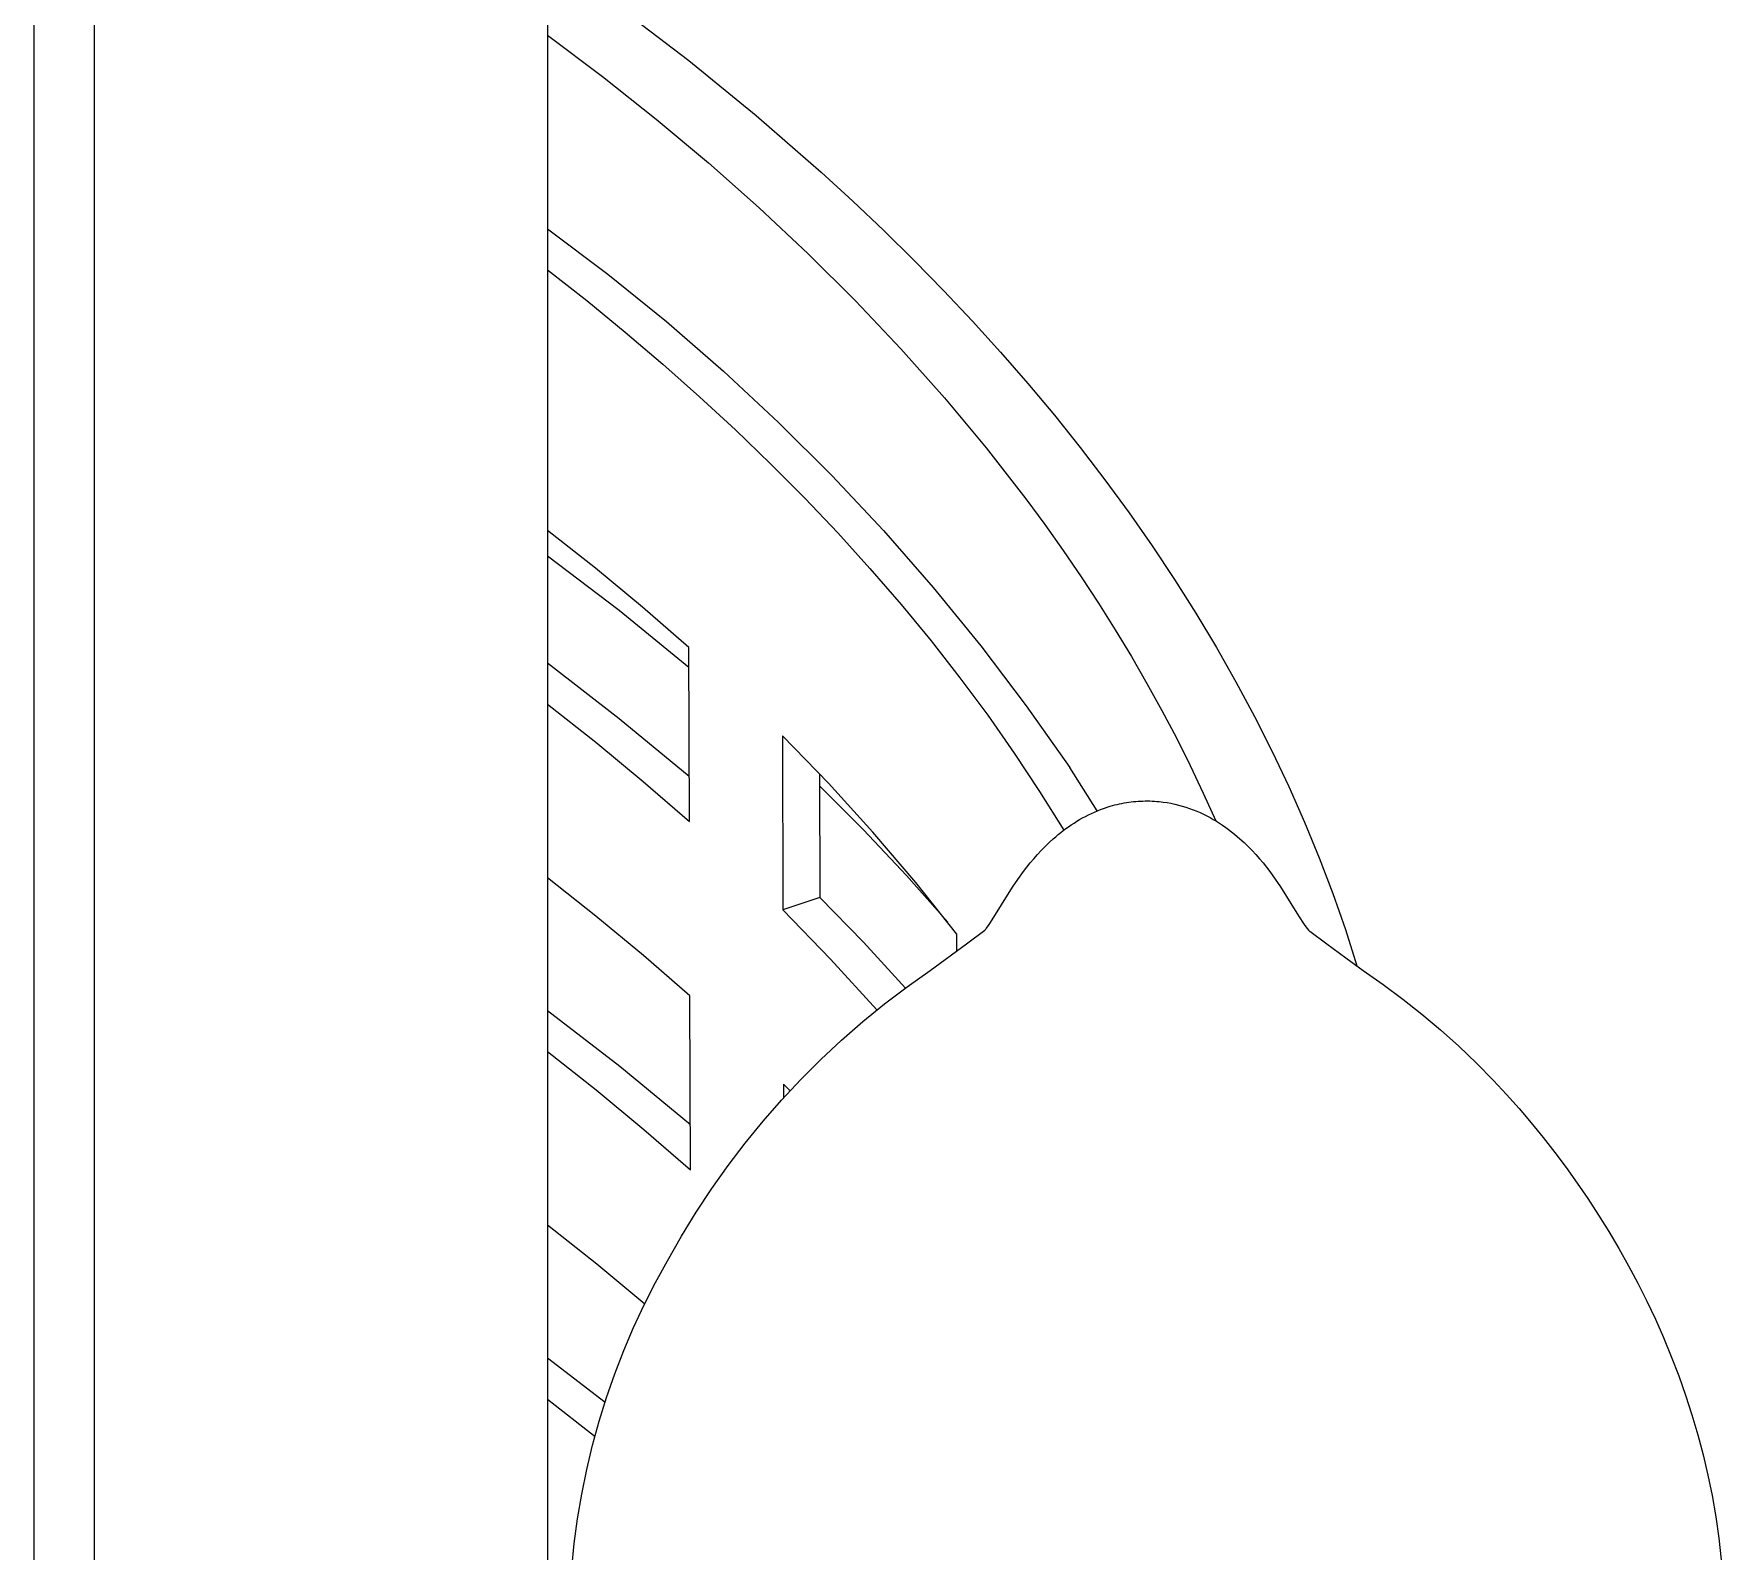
# Model space of a CAD drawing. Header units: millimetres. Extents: x 311 to 4068, y 1050 to 3803.
# Drawn here: x 3952.6 to 4031.5, y 3127.6 to 3198.6 of the extents above; entities that cross this region are included whole.
import ezdxf

# ---------------------------------------------------------------- set-up
doc = ezdxf.new("R2010")
doc.units = ezdxf.units.MM
doc.layers.add('ZANO_R', color=7, linetype='Continuous', lineweight=0)

msp = doc.modelspace()

# ---------------------------------------------------------------- linework, layer by layer
at = {"layer": 'ZANO_R'}
for p, q in [((3976.599, 3217.207), (3976.599, 3123.151)), ((3955.386, 3205.079), (3955.386, 3110.903)), ((3952.557, 3203.745), (3952.557, 3112.536)), ((3979.952, 3199.808), (3983.212, 3197.323)), ((3976.599, 3198.523), (3979.173, 3196.58)), ((3983.212, 3197.323), (3986.368, 3194.755)), ((3979.173, 3196.58), (3981.684, 3194.584)), ((3981.684, 3194.584), (3984.127, 3192.536)), ((3986.368, 3194.755), (3989.413, 3192.104)), ((3984.127, 3192.536), (3986.498, 3190.436)), ((3989.413, 3192.104), (3990.891, 3190.749)), ((3986.498, 3190.436), (3988.793, 3188.286)), ((3990.891, 3190.749), (3992.338, 3189.374)), ((3976.599, 3189.451), (3979.418, 3187.33)), ((3992.338, 3189.374), (3993.754, 3187.979)), ((3988.793, 3188.286), (3991.007, 3186.086)), ((3993.754, 3187.979), (3995.136, 3186.566)), ((3976.599, 3187.538), (3978.434, 3186.094)), ((3979.418, 3187.33), (3982.162, 3185.112)), ((3995.136, 3186.566), (3996.485, 3185.133)), ((3978.434, 3186.094), (3980.234, 3184.623)), ((3991.007, 3186.086), (3993.136, 3183.839)), ((3982.162, 3185.112), (3984.828, 3182.801)), ((3996.485, 3185.133), (3997.799, 3183.683)), ((3980.234, 3184.623), (3981.996, 3183.124)), ((3993.136, 3183.839), (3995.177, 3181.545)), ((3997.799, 3183.683), (3999.077, 3182.214)), ((3981.996, 3183.124), (3983.719, 3181.597)), ((3984.828, 3182.801), (3987.412, 3180.399)), ((3999.077, 3182.214), (4000.318, 3180.728)), ((3983.719, 3181.597), (3985.401, 3180.042)), ((3995.177, 3181.545), (3997.126, 3179.207)), ((3987.412, 3180.399), (3989.911, 3177.91)), ((4000.318, 3180.728), (4001.522, 3179.224)), ((3985.401, 3180.042), (3987.041, 3178.461)), ((3997.126, 3179.207), (3998.978, 3176.826)), ((4001.522, 3179.224), (4002.687, 3177.704)), ((3987.041, 3178.461), (3988.637, 3176.854)), ((3989.911, 3177.91), (3992.323, 3175.335)), ((4002.687, 3177.704), (4003.812, 3176.168)), ((3988.637, 3176.854), (3990.187, 3175.222)), ((3998.978, 3176.826), (3999.867, 3175.62)), ((4003.812, 3176.168), (4004.897, 3174.615)), ((3978.846, 3173.57), (3976.599, 3175.343)), ((3992.323, 3175.335), (3994.645, 3172.678)), ((3999.867, 3175.62), (4000.731, 3174.403)), ((3990.187, 3175.222), (3991.69, 3173.564)), ((4004.897, 3174.615), (4005.941, 3173.048)), ((3979.949, 3171.587), (3976.599, 3174.132)), ((4000.731, 3174.403), (4001.568, 3173.177)), ((3981.051, 3171.744), (3978.846, 3173.57)), ((3991.69, 3173.564), (3993.144, 3171.881)), ((4001.568, 3173.177), (4002.379, 3171.942)), ((4005.941, 3173.048), (4006.942, 3171.466)), ((3994.645, 3172.678), (3996.873, 3169.943)), ((3983.214, 3168.932), (3979.949, 3171.587)), ((3983.211, 3169.864), (3981.051, 3171.744)), ((3993.144, 3171.881), (3994.547, 3170.175)), ((4002.379, 3171.942), (4003.164, 3170.697)), ((4006.942, 3171.466), (4007.901, 3169.87)), ((4003.164, 3170.697), (4003.921, 3169.443)), ((3983.237, 3161.715), (3983.211, 3169.864)), ((3994.547, 3170.175), (3995.899, 3168.446)), ((3996.873, 3169.943), (3999.005, 3167.132)), ((4007.901, 3169.87), (4008.816, 3168.26)), ((3979.96, 3166.531), (3976.599, 3169.125)), ((4003.921, 3169.443), (4004.651, 3168.181)), ((3995.899, 3168.446), (3997.197, 3166.695)), ((4008.816, 3168.26), (4009.687, 3166.637)), ((4004.651, 3168.181), (4005.353, 3166.91)), ((3976.599, 3167.214), (3978.856, 3165.435)), ((3997.197, 3166.695), (3998.44, 3164.922)), ((3999.005, 3167.132), (4001.038, 3164.249)), ((4005.353, 3166.91), (4006.027, 3165.631)), ((3983.23, 3163.824), (3979.96, 3166.531)), ((4009.687, 3166.637), (4010.512, 3165.002)), ((3978.856, 3165.435), (3981.069, 3163.601)), ((3989.745, 3163.516), (3987.588, 3165.733)), ((3987.588, 3165.733), (3987.615, 3157.583)), ((4006.027, 3165.631), (4006.672, 3164.345)), ((3998.44, 3164.922), (3999.627, 3163.128)), ((4006.672, 3164.345), (4007.288, 3163.051)), ((4010.512, 3165.002), (4011.291, 3163.355)), ((3981.069, 3163.601), (3983.237, 3161.715)), ((3989.327, 3163.953), (3989.346, 3158.168)), ((3991.826, 3161.229), (3989.745, 3163.516)), ((4002.328, 3162.221), (4001.038, 3164.249)), ((3991.391, 3161.324), (3989.329, 3163.393)), ((3999.627, 3163.128), (4000.757, 3161.314)), ((4007.288, 3163.051), (4007.874, 3161.749)), ((4011.291, 3163.355), (4012.024, 3161.697)), ((4001.634, 3161.887), (4001.77, 3161.96)), ((4001.77, 3161.96), (4001.909, 3162.03)), ((4001.909, 3162.03), (4002.049, 3162.098)), ((4002.049, 3162.098), (4002.191, 3162.162)), ((4002.191, 3162.162), (4002.335, 3162.223)), ((4002.335, 3162.223), (4002.478, 3162.28)), ((4002.478, 3162.28), (4002.622, 3162.333)), ((4002.622, 3162.333), (4002.831, 3162.403)), ((4002.831, 3162.403), (4002.936, 3162.435)), ((4002.936, 3162.435), (4003.042, 3162.465)), ((4003.042, 3162.465), (4003.148, 3162.494)), ((4003.148, 3162.494), (4003.255, 3162.52)), ((4003.255, 3162.52), (4003.362, 3162.545)), ((4003.362, 3162.545), (4003.47, 3162.567)), ((4003.47, 3162.567), (4003.579, 3162.588)), ((4003.579, 3162.588), (4003.687, 3162.607)), ((4003.687, 3162.607), (4003.797, 3162.623)), ((4003.797, 3162.623), (4003.906, 3162.638)), ((4003.906, 3162.638), (4004.015, 3162.65)), ((4004.015, 3162.65), (4004.125, 3162.661)), ((4004.125, 3162.661), (4004.235, 3162.669)), ((4004.235, 3162.669), (4004.345, 3162.676)), ((4004.345, 3162.676), (4004.456, 3162.68)), ((4004.456, 3162.68), (4004.566, 3162.683)), ((4004.566, 3162.683), (4004.676, 3162.683)), ((4004.676, 3162.683), (4004.787, 3162.681)), ((4004.787, 3162.681), (4004.897, 3162.677)), ((4004.897, 3162.677), (4005.008, 3162.671)), ((4005.008, 3162.671), (4005.118, 3162.663)), ((4005.118, 3162.663), (4005.228, 3162.653)), ((4005.228, 3162.653), (4005.41, 3162.632)), ((4005.41, 3162.632), (4005.591, 3162.606)), ((4005.591, 3162.606), (4005.771, 3162.573)), ((4005.771, 3162.573), (4005.949, 3162.536)), ((4005.949, 3162.536), (4006.126, 3162.493)), ((4006.126, 3162.493), (4006.302, 3162.445)), ((4006.302, 3162.445), (4006.477, 3162.392)), ((4006.477, 3162.392), (4006.649, 3162.333)), ((4006.649, 3162.333), (4006.815, 3162.272)), ((4006.815, 3162.272), (4006.978, 3162.206)), ((4006.978, 3162.206), (4007.138, 3162.137)), ((4007.138, 3162.137), (4007.296, 3162.063)), ((4007.296, 3162.063), (4007.452, 3161.986)), ((4007.452, 3161.986), (4007.605, 3161.904)), ((4007.605, 3161.904), (4007.756, 3161.82)), ((3993.393, 3159.195), (3991.391, 3161.324)), ((3993.832, 3158.875), (3991.826, 3161.229)), ((4000.498, 3161.109), (4000.617, 3161.205)), ((4000.617, 3161.205), (4000.737, 3161.299)), ((4000.737, 3161.299), (4000.86, 3161.39)), ((4000.86, 3161.39), (4000.984, 3161.479)), ((4000.984, 3161.479), (4001.11, 3161.566)), ((4001.11, 3161.566), (4001.238, 3161.65)), ((4001.238, 3161.65), (4001.368, 3161.732)), ((4001.368, 3161.732), (4001.5, 3161.811)), ((4001.5, 3161.811), (4001.634, 3161.887)), ((4007.756, 3161.82), (4007.904, 3161.731)), ((4007.904, 3161.731), (4008.05, 3161.639)), ((4008.05, 3161.639), (4008.193, 3161.544)), ((4008.193, 3161.544), (4008.335, 3161.446)), ((4008.335, 3161.446), (4008.473, 3161.345)), ((4008.473, 3161.345), (4008.61, 3161.241)), ((4008.61, 3161.241), (4008.744, 3161.134)), ((4008.744, 3161.134), (4008.876, 3161.024)), ((4012.024, 3161.697), (4012.71, 3160.028)), ((3999.524, 3160.174), (3999.701, 3160.365)), ((3999.701, 3160.365), (3999.883, 3160.552)), ((3999.883, 3160.552), (4000.072, 3160.734)), ((4000.072, 3160.734), (4000.266, 3160.912)), ((4000.266, 3160.912), (4000.381, 3161.011)), ((4000.381, 3161.011), (4000.498, 3161.109)), ((4008.876, 3161.024), (4009.005, 3160.912)), ((4009.005, 3160.912), (4009.2, 3160.734)), ((4009.2, 3160.734), (4009.388, 3160.552)), ((4009.388, 3160.552), (4009.571, 3160.365)), ((4009.571, 3160.365), (4009.748, 3160.174)), ((3998.87, 3159.376), (3999.026, 3159.58)), ((3999.026, 3159.58), (3999.186, 3159.781)), ((3999.186, 3159.781), (3999.352, 3159.979)), ((3999.352, 3159.979), (3999.524, 3160.174)), ((4009.748, 3160.174), (4009.919, 3159.979)), ((4009.919, 3159.979), (4010.085, 3159.781)), ((4010.085, 3159.781), (4010.246, 3159.58)), ((4010.246, 3159.58), (4010.401, 3159.376)), ((4012.71, 3160.028), (4013.348, 3158.35)), ((3978.865, 3157.299), (3976.599, 3159.085)), ((3995.331, 3157.009), (3993.393, 3159.195)), ((3995.759, 3156.456), (3993.832, 3158.875)), ((3998.362, 3158.646), (3998.607, 3159.011)), ((3998.607, 3159.011), (3998.87, 3159.376)), ((4010.401, 3159.376), (4010.654, 3159.024)), ((4010.654, 3159.024), (4010.894, 3158.67)), ((3989.346, 3158.168), (3987.615, 3157.583)), ((3989.346, 3158.168), (3991.379, 3156.078)), ((3997.326, 3156.994), (3998.362, 3158.646)), ((4010.894, 3158.67), (4011.667, 3157.432)), ((4013.348, 3158.35), (4013.938, 3156.662)), ((3981.087, 3155.458), (3978.865, 3157.299)), ((3987.615, 3157.583), (3989.849, 3155.28)), ((4011.667, 3157.432), (4011.946, 3156.994)), ((3995.761, 3155.67), (3995.759, 3156.456)), ((3996.201, 3155.991), (3997.066, 3156.637)), ((3997.066, 3156.637), (3997.088, 3156.663)), ((3997.088, 3156.663), (3997.109, 3156.689)), ((3997.109, 3156.689), (3997.13, 3156.716)), ((3997.13, 3156.716), (3997.23, 3156.853)), ((3997.23, 3156.853), (3997.326, 3156.994)), ((4011.946, 3156.994), (4012.041, 3156.853)), ((4012.041, 3156.853), (4012.142, 3156.716)), ((4012.142, 3156.716), (4012.206, 3156.638)), ((4012.206, 3156.638), (4012.226, 3156.619)), ((4012.226, 3156.619), (4012.247, 3156.601)), ((4012.247, 3156.601), (4012.269, 3156.583)), ((4012.269, 3156.583), (4013.07, 3155.991)), ((4013.938, 3156.662), (4014.479, 3154.966)), ((3991.379, 3156.078), (3993.351, 3153.929)), ((3994.501, 3154.757), (3996.201, 3155.991)), ((4013.07, 3155.991), (4013.952, 3155.347)), ((3983.263, 3153.565), (3981.087, 3155.458)), ((3989.849, 3155.28), (3992.006, 3152.905)), ((4013.952, 3155.347), (4014.771, 3154.757)), ((3993.424, 3153.992), (3994.501, 3154.757)), ((4014.771, 3154.757), (4015.707, 3154.101)), ((4015.707, 3154.101), (4016.623, 3153.416)), ((3983.289, 3145.415), (3983.263, 3153.565)), ((3992.373, 3153.192), (3993.424, 3153.992)), ((4016.623, 3153.416), (4017.518, 3152.705)), ((3979.987, 3150.252), (3976.599, 3152.865)), ((3991.35, 3152.357), (3992.373, 3153.192)), ((4017.518, 3152.705), (4018.391, 3151.967)), ((3990.355, 3151.488), (3991.35, 3152.357)), ((4018.391, 3151.967), (4019.242, 3151.203)), ((3976.599, 3150.955), (3978.874, 3149.163)), ((3989.391, 3150.586), (3990.355, 3151.488)), ((4019.242, 3151.203), (4020.07, 3150.414)), ((3983.283, 3147.524), (3979.987, 3150.252)), ((3988.457, 3149.653), (3989.391, 3150.586)), ((4020.07, 3150.414), (4020.873, 3149.601)), ((3987.554, 3148.688), (3988.457, 3149.653)), ((3987.951, 3149.123), (3987.641, 3149.434)), ((3987.641, 3149.434), (3987.643, 3148.785)), ((4020.873, 3149.601), (4021.475, 3148.955)), ((3978.874, 3149.163), (3981.104, 3147.316)), ((3986.685, 3147.694), (3987.554, 3148.688)), ((4021.475, 3148.955), (4022.062, 3148.295)), ((3985.849, 3146.671), (3986.685, 3147.694)), ((4022.062, 3148.295), (4022.635, 3147.623)), ((3981.104, 3147.316), (3983.289, 3145.415)), ((4022.635, 3147.623), (4023.193, 3146.938)), ((4023.193, 3146.938), (4023.739, 3146.239)), ((3985.049, 3145.621), (3985.849, 3146.671)), ((4023.739, 3146.239), (4024.27, 3145.528)), ((3984.283, 3144.544), (3985.049, 3145.621)), ((4024.27, 3145.528), (4024.786, 3144.806)), ((3983.555, 3143.443), (3984.283, 3144.544)), ((4024.786, 3144.806), (4025.287, 3144.074)), ((4025.287, 3144.074), (4025.787, 3143.309)), ((3982.864, 3142.317), (3983.555, 3143.443)), ((4025.787, 3143.309), (4026.271, 3142.53)), ((3978.902, 3141.011), (3976.599, 3142.826)), ((3982.211, 3141.17), (3982.864, 3142.317)), ((4026.271, 3142.53), (4026.74, 3141.738)), ((4026.74, 3141.738), (4027.192, 3140.932)), ((3981.16, 3139.142), (3978.902, 3141.011)), ((3981.647, 3140.146), (3982.211, 3141.17)), ((4027.192, 3140.932), (4027.626, 3140.114)), ((3981.119, 3139.103), (3981.647, 3140.146)), ((4027.626, 3140.114), (4028.043, 3139.282)), ((3980.625, 3138.044), (3981.119, 3139.103)), ((4028.043, 3139.282), (4028.442, 3138.437)), ((4028.442, 3138.437), (4028.821, 3137.58)), ((3980.168, 3136.969), (3980.625, 3138.044)), ((4028.821, 3137.58), (4029.188, 3136.69)), ((3979.747, 3135.879), (3980.168, 3136.969)), ((4029.188, 3136.69), (4029.533, 3135.789)), ((3979.303, 3134.537), (3976.599, 3136.605)), ((3979.363, 3134.775), (3979.747, 3135.879)), ((4029.533, 3135.789), (4029.855, 3134.878)), ((3976.599, 3134.696), (3978.822, 3132.947)), ((3979.016, 3133.659), (3979.363, 3134.775)), ((4029.855, 3134.878), (4030.153, 3133.957)), ((3978.706, 3132.532), (3979.016, 3133.659)), ((4030.153, 3133.957), (4030.427, 3133.027)), ((4030.427, 3133.027), (4030.676, 3132.087)), ((3978.435, 3131.395), (3978.706, 3132.532)), ((4030.676, 3132.087), (4030.898, 3131.138)), ((3978.202, 3130.25), (3978.435, 3131.395)), ((4030.898, 3131.138), (4031.095, 3130.181)), ((3978.007, 3129.098), (3978.202, 3130.25)), ((4031.095, 3130.181), (4031.269, 3129.184)), ((3977.852, 3127.94), (3978.007, 3129.098)), ((4031.269, 3129.184), (4031.413, 3128.182)), ((4031.413, 3128.182), (4031.526, 3127.176)), ((3977.735, 3126.777), (3977.852, 3127.94))]:
    msp.add_line(p, q, dxfattribs=at)

doc.saveas('drawing.dxf')
